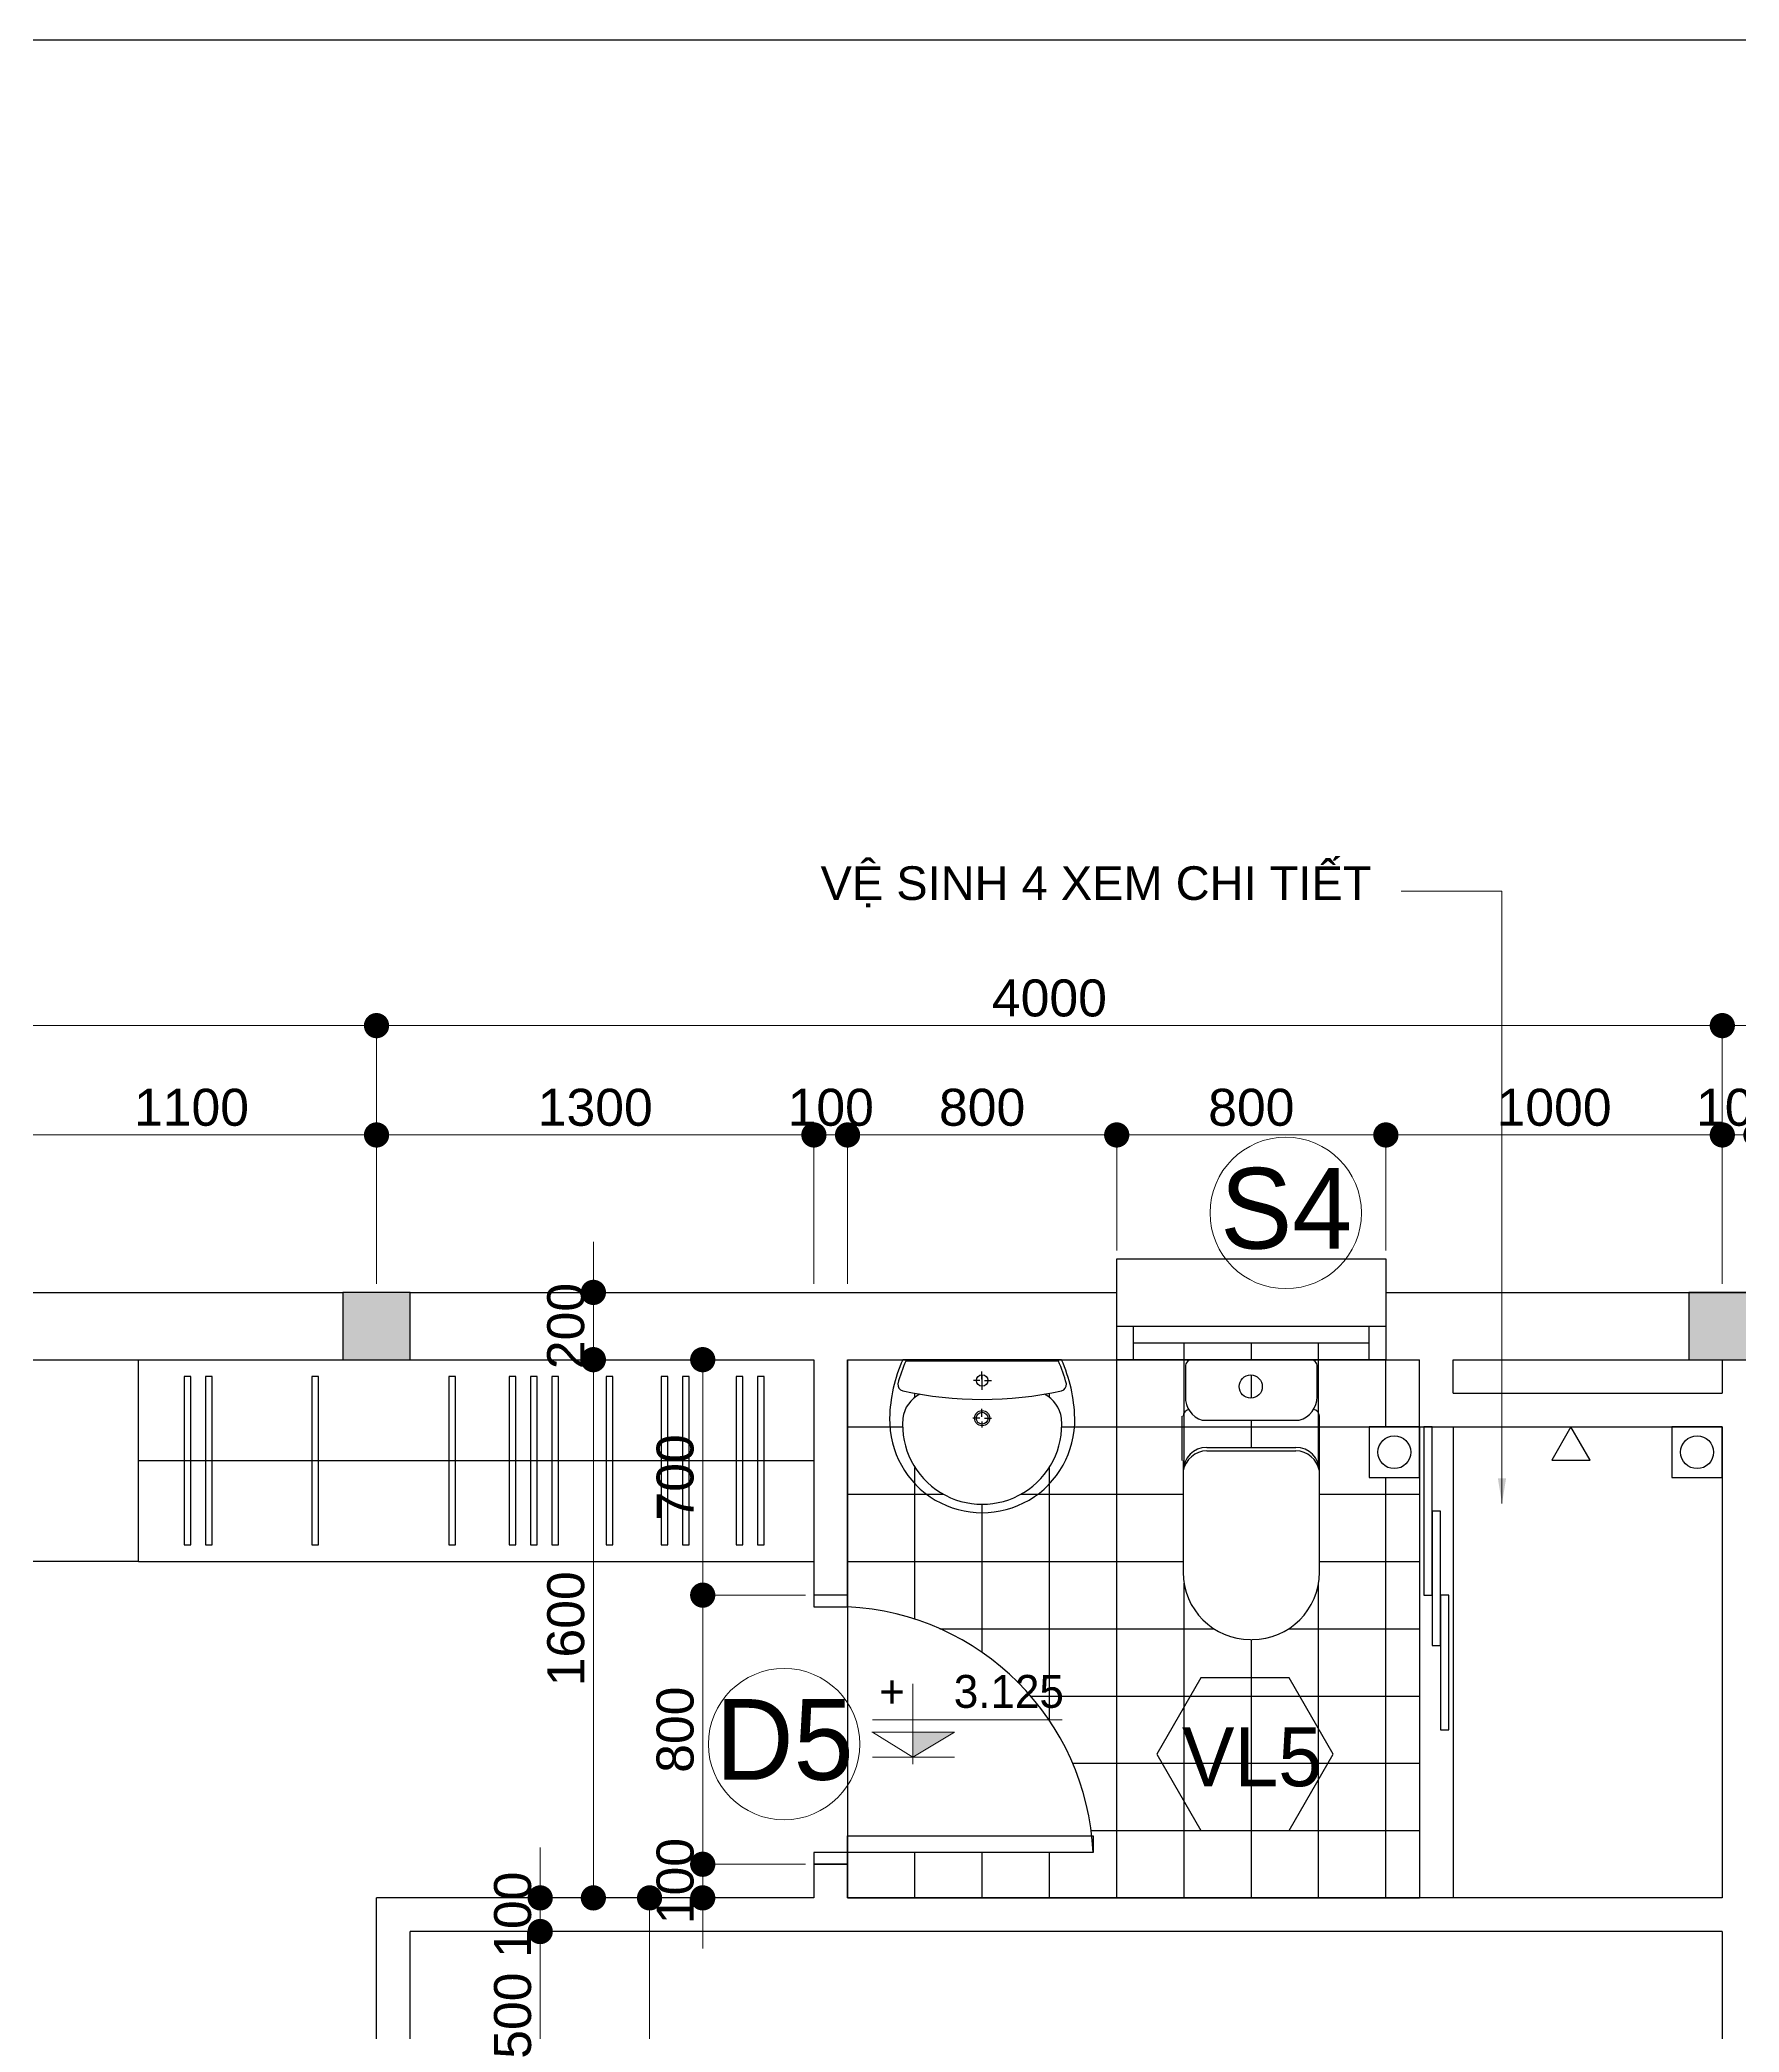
# Model space of a CAD drawing. Header units: millimetres. Extents: x -257631 to 60726, y -119421 to -4977.
# Drawn here: x -232966 to -222865, y -55350 to -43505 of the extents above; entities that cross this region are included whole.
import ezdxf
from ezdxf.enums import TextEntityAlignment as Align

# ---------------------------------------------------------------- set-up
doc = ezdxf.new("R2010")
doc.units = ezdxf.units.MM
doc.header["$LTSCALE"] = 400
doc.header["$MEASUREMENT"] = 0
doc.header["$PDMODE"] = 35
for name, color, linetype in [('DIM', 144, 'Continuous'), ('HACTH', 8, 'Continuous'), ('KHUNG', 5, 'Continuous'), ('net 2', 7, 'Continuous'), ('net 3', 144, 'Continuous'), ('NUOC', 2, 'Continuous'), ('THAY', 7, 'Continuous'), ('VTH-TRUC', 1, 'Continuous')]:
    doc.layers.add(name, color=color, linetype=linetype)
doc.layers.add('VTH- HATCH', color=8, linetype='Continuous', lineweight=9)
doc.layers.add('VTH-GHI CHU- KI HIEU', color=7, linetype='Continuous', lineweight=13)
doc.styles.add('100_dim', font='VAVOB.TTF', dxfattribs={"height": 220})
doc.styles.add('100_tieude', font='VAVOB.TTF', dxfattribs={"height": 500})
doc.styles.add('VNI-AVO', font='vhelven.ttf', dxfattribs={"height": 220})
doc.dimstyles.new('style-50', dxfattribs={"dimscale": 0, "dimtxt": 2.3, "dimasz": 150, "dimexe": 50, "dimexo": 50, "dimgap": 50, "dimtad": 1, "dimdec": 0, "dimlfac": 0.5, "dimzin": 9, "dimtxsty": 'VNI-AVO', "dimblk": 'DOT', "dimcen": 0, "dimdle": 150, "dimclrd": 146, "dimclre": 146, "dimclrt": 7, "dimadec": 0, "dimazin": 0, "dimtfac": 1, "dimtdec": 0, "dimtix": 1, "dimtmove": 2, "dimatfit": 3, "dimfxl": 0, "dimlwd": 13, "dimlwe": 13, "dimarcsym": 0})

# ---------------------------------------------------------------- blocks, each defined once
blk = doc.blocks.new('VL')
at = {"layer": 'NUOC'}
blk.add_lwpolyline([(508, -7), (246, 447), (-278, 447), (-540, -7), (-278, -461), (246, -461)], close=True, dxfattribs=at)
at = {"layer": 'VTH-TRUC', "color": 7, "style": '100_tieude'}
blk.add_attdef('VL1', text='', height=350, dxfattribs=at).set_placement((25, -22), align=Align.MIDDLE_CENTER)
blk = doc.blocks.new('_Dot')
at = {"color": 0, "linetype": 'ByBlock', "lineweight": -2}
blk.add_line((-0.5, 0), (-1, 0), dxfattribs=at)
at = {"color": 0, "linetype": 'ByBlock', "lineweight": 100, "const_width": 0.5}
blk.add_lwpolyline([(-0.25, 0, 1), (0.25, 0, 1)], format="xyb", close=True, dxfattribs=at)
blk = doc.blocks.new('CUA')
at = {"layer": 'VTH-TRUC', "color": 2, "lineweight": 20}
blk.add_circle((0, 0), 350, dxfattribs=at)
at = {"layer": 'VTH-TRUC', "color": 7, "style": '100_tieude'}
blk.add_attdef('A', text='', height=373.3, rotation=270, dxfattribs=at).set_placement((21.6, -2.1), align=Align.MIDDLE_CENTER)
blk = doc.blocks.new('VTH- COTE')
at = {"layer": 'VTH-GHI CHU- KI HIEU'}
blk.add_hatch(color=256, dxfattribs=at).paths.add_polyline_path([(0, 0), (40.7, 24.3), (0, 24.3)])
for p, q in [((0, 71.4), (0, -6.7)), ((-39.7, 24.3), (40.7, 24.3)), ((-39.3, 36.3), (145.4, 36.3)), ((-39.3, 24.3), (0, 0)), ((40.7, 24.3), (0, 0)), ((-39.3, 0), (40.7, 0))]:
    blk.add_line(p, q, dxfattribs=at)
at = {"layer": 'VTH-GHI CHU- KI HIEU', "style": '100_dim'}
blk.add_attdef('%%P0.000', text='', height=32, dxfattribs=at).set_placement((147, 64.1), align=Align.MIDDLE_RIGHT)
blk = doc.blocks.new('*D225')
at = {"layer": 'Defpoints', "color": 0}
for p in [(-1294, 87738), (-283, 87738), (17, 87338)]:
    blk.add_point(p, dxfattribs=at)
at = {"layer": 'HACTH', "color": 146, "lineweight": 13}
for p, q in [((-1294, 87888), (-1294, 88038)), ((-333, 87738), (-1344, 87738)), ((-1294, 87338), (-1294, 87738)), ((-33, 87338), (-1344, 87338)), ((-1294, 87188), (-1294, 87038))]:
    blk.add_line(p, q, dxfattribs=at)
at = {"layer": 'HACTH', "color": 146, "lineweight": 13, "xscale": 150, "yscale": 150, "zscale": 150}
for p, rotation in [((-1294, 87738), 269.9999999999899), ((-1294, 87338), 89.99999999998985)]:
    blk.add_blockref('_Dot', p, dxfattribs=dict(at, rotation=rotation))
at = {"layer": 'HACTH', "color": 7, "insert": (-1457, 87538), "char_height": 220, "attachment_point": 5, "rotation": 90, "style": 'VNI-AVO'}
blk.add_mtext('200', dxfattribs=at)
blk = doc.blocks.new('*D224')
at = {"layer": 'Defpoints', "color": 0}
for p in [(-1294, 87338), (17, 87338), (17, 84138)]:
    blk.add_point(p, dxfattribs=at)
at = {"layer": 'HACTH', "color": 146, "lineweight": 13}
for p, q in [((-33, 87338), (-1344, 87338)), ((-1294, 84288), (-1294, 87188)), ((-33, 84138), (-1344, 84138))]:
    blk.add_line(p, q, dxfattribs=at)
at = {"layer": 'HACTH', "color": 146, "lineweight": 13, "xscale": 150, "yscale": 150, "zscale": 150}
for p, rotation in [((-1294, 87338), 89.99999999998987), ((-1294, 84138), 269.9999999999899)]:
    blk.add_blockref('_Dot', p, dxfattribs=dict(at, rotation=rotation))
at = {"layer": 'HACTH', "color": 7, "insert": (-1457, 85738), "char_height": 220, "attachment_point": 5, "rotation": 90, "style": 'VNI-AVO'}
blk.add_mtext('1600', dxfattribs=at)
blk = doc.blocks.new('*D207')
at = {"layer": 'Defpoints', "color": 0}
for p in [(-2383, 84138), (-2333, 79738), (-960, 79738)]:
    blk.add_point(p, dxfattribs=at)
at = {"layer": 'HACTH', "color": 146, "lineweight": 13}
for p, q in [((-2333, 84138), (-910, 84138)), ((-960, 83988), (-960, 79888)), ((-2283, 79738), (-910, 79738))]:
    blk.add_line(p, q, dxfattribs=at)
at = {"layer": 'HACTH', "color": 146, "lineweight": 13, "xscale": 150, "yscale": 150, "zscale": 150}
for p, rotation in [((-960, 84138), 89.99999999998985), ((-960, 79738), 269.9999999999899)]:
    blk.add_blockref('_Dot', p, dxfattribs=dict(at, rotation=rotation))
at = {"layer": 'HACTH', "color": 7, "insert": (-1123, 81938), "char_height": 220, "attachment_point": 5, "rotation": 90, "style": 'VNI-AVO'}
blk.add_mtext('2200', dxfattribs=at)
blk = doc.blocks.new('*D206')
at = {"layer": 'Defpoints', "color": 0}
for p in [(-644, 87338), (17, 87338), (17, 85938)]:
    blk.add_point(p, dxfattribs=at)
at = {"layer": 'HACTH', "color": 146, "lineweight": 13}
for p, q in [((-33, 87338), (-694, 87338)), ((-644, 86088), (-644, 87188)), ((-33, 85938), (-694, 85938))]:
    blk.add_line(p, q, dxfattribs=at)
at = {"layer": 'HACTH', "color": 146, "lineweight": 13, "xscale": 150, "yscale": 150, "zscale": 150}
for p, rotation in [((-644, 87338), 89.99999999998987), ((-644, 85938), 269.9999999999899)]:
    blk.add_blockref('_Dot', p, dxfattribs=dict(at, rotation=rotation))
at = {"layer": 'HACTH', "color": 7, "insert": (-807, 86638), "char_height": 220, "attachment_point": 5, "rotation": 90, "style": 'VNI-AVO'}
blk.add_mtext('700', dxfattribs=at)
blk = doc.blocks.new('*D205')
at = {"layer": 'Defpoints', "color": 0}
for p in [(-644, 85938), (17, 85938), (17, 84338)]:
    blk.add_point(p, dxfattribs=at)
at = {"layer": 'HACTH', "color": 146, "lineweight": 13}
for p, q in [((-33, 85938), (-694, 85938)), ((-644, 84488), (-644, 85788)), ((-33, 84338), (-694, 84338))]:
    blk.add_line(p, q, dxfattribs=at)
at = {"layer": 'HACTH', "color": 146, "lineweight": 13, "xscale": 150, "yscale": 150, "zscale": 150}
for p, rotation in [((-644, 85938), 89.99999999998987), ((-644, 84338), 269.9999999999899)]:
    blk.add_blockref('_Dot', p, dxfattribs=dict(at, rotation=rotation))
at = {"layer": 'HACTH', "color": 7, "insert": (-807, 85138), "char_height": 220, "attachment_point": 5, "rotation": 90, "style": 'VNI-AVO'}
blk.add_mtext('800', dxfattribs=at)
blk = doc.blocks.new('*D204')
at = {"layer": 'Defpoints', "color": 0}
for p in [(17, 84338), (-644, 84138), (17, 84138)]:
    blk.add_point(p, dxfattribs=at)
at = {"layer": 'HACTH', "color": 146, "lineweight": 13}
for p, q in [((-644, 84488), (-644, 84638)), ((-33, 84338), (-694, 84338)), ((-644, 84338), (-644, 84138)), ((-33, 84138), (-694, 84138)), ((-644, 83988), (-644, 83838))]:
    blk.add_line(p, q, dxfattribs=at)
at = {"layer": 'HACTH', "color": 146, "lineweight": 13, "xscale": 150, "yscale": 150, "zscale": 150}
for p, rotation in [((-644, 84338), 269.9999999999899), ((-644, 84138), 89.99999999998987)]:
    blk.add_blockref('_Dot', p, dxfattribs=dict(at, rotation=rotation))
at = {"layer": 'HACTH', "color": 7, "insert": (-807, 84238), "char_height": 220, "attachment_point": 5, "rotation": 90, "style": 'VNI-AVO'}
blk.add_mtext('100', dxfattribs=at)
blk = doc.blocks.new('*D203')
at = {"layer": 'Defpoints', "color": 0}
for p in [(-2383, 84138), (-1610, 84138), (-2383, 83938)]:
    blk.add_point(p, dxfattribs=at)
at = {"layer": 'HACTH', "color": 146, "lineweight": 13}
for p, q in [((-1610, 84288), (-1610, 84438)), ((-2333, 84138), (-1560, 84138)), ((-1610, 83938), (-1610, 84138)), ((-2333, 83938), (-1560, 83938)), ((-1610, 83788), (-1610, 83638))]:
    blk.add_line(p, q, dxfattribs=at)
at = {"layer": 'HACTH', "color": 146, "lineweight": 13, "xscale": 150, "yscale": 150, "zscale": 150}
for p, rotation in [((-1610, 84138), 269.9999999999899), ((-1610, 83938), 89.99999999998985)]:
    blk.add_blockref('_Dot', p, dxfattribs=dict(at, rotation=rotation))
at = {"layer": 'HACTH', "color": 7, "insert": (-1773, 84038), "char_height": 220, "attachment_point": 5, "rotation": 90, "style": 'VNI-AVO'}
blk.add_mtext('100', dxfattribs=at)
blk = doc.blocks.new('*D202')
at = {"layer": 'Defpoints', "color": 0}
for p in [(-2383, 83938), (-1610, 83938), (-2383, 82938)]:
    blk.add_point(p, dxfattribs=at)
at = {"layer": 'HACTH', "color": 146, "lineweight": 13}
for p, q in [((-2333, 83938), (-1560, 83938)), ((-1610, 83088), (-1610, 83788)), ((-2333, 82938), (-1560, 82938))]:
    blk.add_line(p, q, dxfattribs=at)
at = {"layer": 'HACTH', "color": 146, "lineweight": 13, "xscale": 150, "yscale": 150, "zscale": 150}
for p, rotation in [((-1610, 83938), 89.99999999998987), ((-1610, 82938), 269.9999999999899)]:
    blk.add_blockref('_Dot', p, dxfattribs=dict(at, rotation=rotation))
at = {"layer": 'HACTH', "color": 7, "insert": (-1773, 83438), "char_height": 220, "attachment_point": 5, "rotation": 90, "style": 'VNI-AVO'}
blk.add_mtext('500', dxfattribs=at)
blk = doc.blocks.new('*D183')
at = {"layer": 'Defpoints', "color": 0}
for p in [(-11983, 89324), (-11983, 87938), (-2583, 87788)]:
    blk.add_point(p, dxfattribs=at)
at = {"layer": 'HACTH', "color": 146, "lineweight": 13}
for p, q in [((-11983, 87988), (-11983, 89374)), ((-2733, 89324), (-11833, 89324)), ((-2583, 87838), (-2583, 89374))]:
    blk.add_line(p, q, dxfattribs=at)
at = {"layer": 'HACTH', "color": 146, "lineweight": 13, "xscale": 150, "yscale": 150, "zscale": 150}
for p, rotation in [((-11983, 89324), 179.9999999999899), ((-2583, 89324), 359.9999999999899)]:
    blk.add_blockref('_Dot', p, dxfattribs=dict(at, rotation=rotation))
at = {"layer": 'HACTH', "color": 7, "insert": (-7283, 89487), "char_height": 220, "attachment_point": 5, "style": 'VNI-AVO'}
blk.add_mtext('4700', dxfattribs=at)
blk = doc.blocks.new('*D182')
at = {"layer": 'Defpoints', "color": 0}
for p in [(-2583, 89324), (-2583, 87788), (5417, 87788)]:
    blk.add_point(p, dxfattribs=at)
at = {"layer": 'HACTH', "color": 146, "lineweight": 13}
for p, q in [((-2583, 87838), (-2583, 89374)), ((5267, 89324), (-2433, 89324)), ((5417, 87838), (5417, 89374))]:
    blk.add_line(p, q, dxfattribs=at)
at = {"layer": 'HACTH', "color": 146, "lineweight": 13, "xscale": 150, "yscale": 150, "zscale": 150}
for p, rotation in [((-2583, 89324), 179.9999999999899), ((5417, 89324), 359.9999999999899)]:
    blk.add_blockref('_Dot', p, dxfattribs=dict(at, rotation=rotation))
at = {"layer": 'HACTH', "color": 7, "insert": (1417, 89487), "char_height": 220, "attachment_point": 5, "style": 'VNI-AVO'}
blk.add_mtext('4000', dxfattribs=at)
blk = doc.blocks.new('*D181')
at = {"layer": 'Defpoints', "color": 0}
for p in [(5417, 89324), (5417, 87788), (16617, 87738)]:
    blk.add_point(p, dxfattribs=at)
at = {"layer": 'HACTH', "color": 146, "lineweight": 13}
for p, q in [((5417, 87838), (5417, 89374)), ((16467, 89324), (5567, 89324)), ((16617, 87788), (16617, 89374))]:
    blk.add_line(p, q, dxfattribs=at)
at = {"layer": 'HACTH', "color": 146, "lineweight": 13, "xscale": 150, "yscale": 150, "zscale": 150}
for p, rotation in [((5417, 89324), 179.9999999999899), ((16617, 89324), 359.9999999999899)]:
    blk.add_blockref('_Dot', p, dxfattribs=dict(at, rotation=rotation))
at = {"layer": 'HACTH', "color": 7, "insert": (11017, 89487), "char_height": 220, "attachment_point": 5, "style": 'VNI-AVO'}
blk.add_mtext('5600', dxfattribs=at)
blk = doc.blocks.new('*D174')
at = {"layer": 'Defpoints', "color": 0}
for p in [(5617, 88674), (5417, 87738), (5617, 87738)]:
    blk.add_point(p, dxfattribs=at)
at = {"layer": 'HACTH', "color": 146, "lineweight": 13}
for p, q in [((5417, 87788), (5417, 88724)), ((5617, 87788), (5617, 88724)), ((5267, 88674), (5117, 88674)), ((5417, 88674), (5617, 88674)), ((5767, 88674), (5917, 88674))]:
    blk.add_line(p, q, dxfattribs=at)
at = {"layer": 'HACTH', "color": 146, "lineweight": 13, "xscale": 150, "yscale": 150, "zscale": 150}
for p, rotation in [((5417, 88674), 359.9999999999899), ((5617, 88674), 179.9999999999899)]:
    blk.add_blockref('_Dot', p, dxfattribs=dict(at, rotation=rotation))
at = {"layer": 'HACTH', "color": 7, "insert": (5517, 88837), "char_height": 220, "attachment_point": 5, "style": 'VNI-AVO'}
blk.add_mtext('100', dxfattribs=at)
blk = doc.blocks.new('*D173')
at = {"layer": 'Defpoints', "color": 0}
for p in [(5417, 88674), (3417, 87938), (5417, 87738)]:
    blk.add_point(p, dxfattribs=at)
at = {"layer": 'HACTH', "color": 146, "lineweight": 13}
for p, q in [((3417, 87988), (3417, 88724)), ((5417, 87788), (5417, 88724)), ((3567, 88674), (5267, 88674))]:
    blk.add_line(p, q, dxfattribs=at)
at = {"layer": 'HACTH', "color": 146, "lineweight": 13, "xscale": 150, "yscale": 150, "zscale": 150}
for p, rotation in [((3417, 88674), 179.9999999999899), ((5417, 88674), 359.9999999999899)]:
    blk.add_blockref('_Dot', p, dxfattribs=dict(at, rotation=rotation))
at = {"layer": 'HACTH', "color": 7, "insert": (4417, 88837), "char_height": 220, "attachment_point": 5, "style": 'VNI-AVO'}
blk.add_mtext('1000', dxfattribs=at)
blk = doc.blocks.new('*D172')
at = {"layer": 'Defpoints', "color": 0}
for p in [(3417, 88674), (1817, 87938), (3417, 87938)]:
    blk.add_point(p, dxfattribs=at)
at = {"layer": 'HACTH', "color": 146, "lineweight": 13}
for p, q in [((1817, 87988), (1817, 88724)), ((3417, 87988), (3417, 88724)), ((1967, 88674), (3267, 88674))]:
    blk.add_line(p, q, dxfattribs=at)
at = {"layer": 'HACTH', "color": 146, "lineweight": 13, "xscale": 150, "yscale": 150, "zscale": 150}
for p, rotation in [((1817, 88674), 179.9999999999899), ((3417, 88674), 359.9999999999899)]:
    blk.add_blockref('_Dot', p, dxfattribs=dict(at, rotation=rotation))
at = {"layer": 'HACTH', "color": 7, "insert": (2617, 88837), "char_height": 220, "attachment_point": 5, "style": 'VNI-AVO'}
blk.add_mtext('800', dxfattribs=at)
blk = doc.blocks.new('*D171')
at = {"layer": 'Defpoints', "color": 0}
for p in [(1817, 88674), (1817, 87938), (217, 87738)]:
    blk.add_point(p, dxfattribs=at)
at = {"layer": 'HACTH', "color": 146, "lineweight": 13}
for p, q in [((217, 87788), (217, 88724)), ((1817, 87988), (1817, 88724)), ((367, 88674), (1667, 88674))]:
    blk.add_line(p, q, dxfattribs=at)
at = {"layer": 'HACTH', "color": 146, "lineweight": 13, "xscale": 150, "yscale": 150, "zscale": 150}
for p, rotation in [((217, 88674), 179.9999999999899), ((1817, 88674), 359.9999999999899)]:
    blk.add_blockref('_Dot', p, dxfattribs=dict(at, rotation=rotation))
at = {"layer": 'HACTH', "color": 7, "insert": (1017, 88837), "char_height": 220, "attachment_point": 5, "style": 'VNI-AVO'}
blk.add_mtext('800', dxfattribs=at)
blk = doc.blocks.new('*D170')
at = {"layer": 'Defpoints', "color": 0}
for p in [(217, 88674), (17, 87738), (217, 87738)]:
    blk.add_point(p, dxfattribs=at)
at = {"layer": 'HACTH', "color": 146, "lineweight": 13}
for p, q in [((17, 87788), (17, 88724)), ((217, 87788), (217, 88724)), ((-133, 88674), (-283, 88674)), ((17, 88674), (217, 88674)), ((367, 88674), (517, 88674))]:
    blk.add_line(p, q, dxfattribs=at)
at = {"layer": 'HACTH', "color": 146, "lineweight": 13, "xscale": 150, "yscale": 150, "zscale": 150}
for p, rotation in [((17, 88674), 359.9999999999899), ((217, 88674), 179.9999999999899)]:
    blk.add_blockref('_Dot', p, dxfattribs=dict(at, rotation=rotation))
at = {"layer": 'HACTH', "color": 7, "insert": (117, 88837), "char_height": 220, "attachment_point": 5, "style": 'VNI-AVO'}
blk.add_mtext('100', dxfattribs=at)
blk = doc.blocks.new('*D169')
at = {"layer": 'Defpoints', "color": 0}
for p in [(17, 88674), (-2583, 87738), (17, 87738)]:
    blk.add_point(p, dxfattribs=at)
at = {"layer": 'HACTH', "color": 146, "lineweight": 13}
for p, q in [((-2583, 87788), (-2583, 88724)), ((17, 87788), (17, 88724)), ((-2433, 88674), (-133, 88674))]:
    blk.add_line(p, q, dxfattribs=at)
at = {"layer": 'HACTH', "color": 146, "lineweight": 13, "xscale": 150, "yscale": 150, "zscale": 150}
for p, rotation in [((-2583, 88674), 179.9999999999899), ((17, 88674), 359.9999999999899)]:
    blk.add_blockref('_Dot', p, dxfattribs=dict(at, rotation=rotation))
at = {"layer": 'HACTH', "color": 7, "insert": (-1283, 88837), "char_height": 220, "attachment_point": 5, "style": 'VNI-AVO'}
blk.add_mtext('1300', dxfattribs=at)
blk = doc.blocks.new('*D168')
at = {"layer": 'Defpoints', "color": 0}
for p in [(-2583, 88674), (-4783, 87938), (-2583, 87738)]:
    blk.add_point(p, dxfattribs=at)
at = {"layer": 'HACTH', "color": 146, "lineweight": 13}
for p, q in [((-4783, 87988), (-4783, 88724)), ((-2583, 87788), (-2583, 88724)), ((-4633, 88674), (-2733, 88674))]:
    blk.add_line(p, q, dxfattribs=at)
at = {"layer": 'HACTH', "color": 146, "lineweight": 13, "xscale": 150, "yscale": 150, "zscale": 150}
for p, rotation in [((-4783, 88674), 179.9999999999899), ((-2583, 88674), 359.9999999999899)]:
    blk.add_blockref('_Dot', p, dxfattribs=dict(at, rotation=rotation))
at = {"layer": 'HACTH', "color": 7, "insert": (-3683, 88837), "char_height": 220, "attachment_point": 5, "style": 'VNI-AVO'}
blk.add_mtext('1100', dxfattribs=at)

msp = doc.modelspace()

# ---------------------------------------------------------------- hatches: boundary and pattern name
at = {"layer": 'HACTH'}
h = msp.add_hatch(dxfattribs=at)
h.set_pattern_fill('_USER', color=256, scale=400, style=0, double=1, pattern_type=0)
h.set_pattern_definition([(9e-11, (-228164.74, -54551.7), (-6e-10, 400), []), (90, (-228164.74, -54551.7), (-400, -6e-10), [])])
h.paths.add_polyline_path([(-224764.7, -52051.7), (-225064.7, -52051.7), (-225064.7, -51751.7), (-224764.7, -51751.7), (-224764.7, -51351.7), (-224964.7, -51351.7), (-224964.7, -51151.7), (-225064.7, -51151.7), (-225064.7, -51251.7), (-226464.7, -51251.7), (-226464.7, -51151.7), (-226564.7, -51151.7), (-226564.7, -51351.7), (-228164.7, -51351.7), (-228164.7, -52751.7), (-228164.7, -52821.7, -0.3680494), (-226712.8, -54181.7), (-226704.7, -54181.7), (-226704.7, -54281.7), (-228164.7, -54281.7), (-228164.7, -54351.7), (-228164.7, -54551.7), (-224764.7, -54551.7)])
h.paths.add_polyline_path([(-226056.7, -51711.5), (-225479.7, -51711.5, 0.1860865), (-225395.1, -51648.1), (-225395.1, -51648.1), (-225395.1, -51648.1, 0.1380151), (-225372.7, -51571.7), (-225372.7, -51391.7, 0.4142136), (-225412.7, -51351.7), (-226116.7, -51351.7, 0.4142136), (-226156.7, -51391.7), (-226156.7, -51571.7, 0.3406996)], flags=16)
h.paths.add_polyline_path([(-226169.7, -52615.7), (-226169.7, -52013.3, -0.4142136), (-226029.7, -51873.3), (-225499.7, -51873.3, -0.4142136), (-225359.7, -52013.3), (-225359.7, -52615.7, -0.4178796), (-225764.7, -53015.7, -0.4178796)], flags=16)
h.paths.add_polyline_path([(-226022.2, -51893.3, 0.0129144), (-226029.7, -51893.3)], flags=0)
h.paths.add_polyline_path([(-227836.4, -51697.5, -0.2473804), (-227734.5, -51556.9, -0.0111682), (-227832.6, -51538.2, -0.3955538), (-227866, -51495.1, -0.0400378), (-227818.5, -51359.8), (-226911, -51359.8, -0.0400378), (-226863.5, -51495.1, -0.3955538), (-226896.9, -51538.2, -0.0111682), (-226995, -51556.9, -0.2473804), (-226893, -51697.5, -1.0897606)], flags=16)
h.paths.add_polyline_path([(-225837.3, -51511.7, -1), (-225699.2, -51511.7, -1)], flags=0)
h.paths.add_polyline_path([(-227409.7, -51699.7, -1), (-227319.7, -51699.7, -1)], flags=0)
h.paths.add_polyline_path([(-227399.7, -51699.7, -1), (-227329.7, -51699.7, -1)], flags=0)
h.paths.add_polyline_path([(-227398.7, -51475.7, -1), (-227330.7, -51475.7, -1)], flags=0)
h.paths.add_polyline_path([(-228072.3, -53477.5), (-226827.6, -53477.5), (-226827.6, -53171.4), (-228072.3, -53171.4)], flags=25)
at = {"layer": 'KHUNG'}
h = msp.add_hatch(color=256, dxfattribs=at)
h.paths.add_polyline_path([(-239964.7, -50951.7), (-240364.7, -50951.7), (-240364.7, -51351.7), (-239964.7, -51351.7)])
h.paths.add_polyline_path([(-239964.7, -58751.7), (-240364.7, -58751.7), (-240364.7, -59151.7), (-239964.7, -59151.7)])
h.paths.add_polyline_path([(-243364.7, -58751.7), (-243764.7, -58751.7), (-243764.7, -59151.7), (-243364.7, -59151.7)])
h.paths.add_polyline_path([(-243364.7, -65551.7), (-243764.7, -65551.7), (-243764.7, -65951.7), (-243364.7, -65951.7)])
h.paths.add_polyline_path([(-239964.7, -65551.7), (-240364.7, -65551.7), (-240364.7, -65951.7), (-239964.7, -65951.7)])
h.paths.add_polyline_path([(-230764.7, -65551.7), (-231164.7, -65551.7), (-231164.7, -65951.7), (-230764.7, -65951.7)])
h.paths.add_polyline_path([(-230764.7, -58751.2), (-231164.7, -58751.2), (-231164.7, -59151.2), (-230764.7, -59151.2)])
h.paths.add_polyline_path([(-230764.7, -50951.7), (-231164.7, -50951.7), (-231164.7, -51351.7), (-230764.7, -51351.7)])
h.paths.add_polyline_path([(-222764.7, -50951.7), (-223164.7, -50951.7), (-223164.7, -51351.7), (-222964.7, -51351.7), (-222764.7, -51351.7)])
h.paths.add_polyline_path([(-222764.7, -58751.2), (-223164.7, -58751.2), (-223164.7, -59151.2), (-222764.7, -59151.2)])
h.paths.add_polyline_path([(-222764.7, -65551.7), (-223164.7, -65551.7), (-223164.7, -65951.7), (-222764.7, -65951.7)])
h.paths.add_polyline_path([(-211764.7, -65551.2), (-212164.7, -65551.2), (-212164.7, -65551.7), (-212164.7, -65951.2), (-211764.7, -65951.2)])
h.paths.add_polyline_path([(-211764.7, -58751.2), (-212164.7, -58751.2), (-212164.7, -59151.2), (-211764.7, -59151.2)])
h.paths.add_polyline_path([(-211764.7, -50951.7), (-212164.7, -50951.7), (-212164.7, -51351.7), (-211764.7, -51351.7)])

# ---------------------------------------------------------------- linework, layer by layer
msp.add_lwpolyline([(-254468.7, -43504.7), (-203463.2, -43504.7), (-203463.2, -75910.6)], dxfattribs=at)
for points in [[(-254468.7, -43504.7), (-203463.2, -43504.7), (-203463.2, -75910.6), (-254468.7, -75910.6)], [(-231164.7, -51351.7), (-230764.7, -51351.7), (-230764.7, -50951.7), (-231164.7, -50951.7)], [(-223164.7, -51351.7), (-222764.7, -51351.7), (-222764.7, -50951.7), (-223164.7, -50951.7)]]:
    msp.add_lwpolyline(points, close=True, dxfattribs=at)
at = {"layer": 'net 2'}
for p, q in [((-233164.7, -50951.7), (-231164.7, -50951.7)), ((-230764.7, -50951.7), (-226564.7, -50951.7)), ((-226564.7, -51351.7), (-226564.7, -50951.7)), ((-224964.7, -50951.7), (-224964.7, -51351.7)), ((-224964.7, -50951.7), (-222764.7, -50951.7)), ((-233164.7, -51351.7), (-231164.7, -51351.7)), ((-230764.7, -51351.7), (-228364.7, -51351.7)), ((-228364.7, -51351.7), (-228364.7, -52751.7)), ((-228164.7, -51351.7), (-228164.7, -52751.7)), ((-228164.7, -51351.7), (-226564.7, -51351.7)), ((-224964.7, -51351.7), (-224764.7, -51351.7)), ((-224764.7, -51751.7), (-224764.7, -51351.7)), ((-224564.7, -51551.7), (-224564.7, -51351.7)), ((-224564.7, -51351.7), (-222964.7, -51351.7)), ((-222964.7, -51351.7), (-222964.7, -51551.7)), ((-224564.7, -51551.7), (-222964.7, -51551.7)), ((-224764.7, -51751.7), (-222964.7, -51751.7)), ((-222964.7, -51751.7), (-222964.7, -54551.7)), ((-228164.7, -52751.7), (-228364.7, -52751.7)), ((-228164.7, -54351.7), (-228364.7, -54351.7)), ((-228364.7, -54351.7), (-228364.7, -54551.7)), ((-228164.7, -54351.7), (-228164.7, -54551.7)), ((-228364.7, -54551.7), (-230964.7, -54551.7)), ((-230964.7, -55751.7), (-230964.7, -54551.7)), ((-222964.7, -54551.7), (-228164.7, -54551.7)), ((-222964.7, -54751.7), (-230764.7, -54751.7)), ((-230764.7, -55751.7), (-230764.7, -54751.7)), ((-222964.7, -54751.7), (-222964.7, -55751.7))]:
    msp.add_line(p, q, dxfattribs=at)
at = {"layer": 'net 3'}
for p, q in [((-226564.7, -51151.7), (-224964.7, -51151.7)), ((-226464.7, -51351.7), (-226464.7, -51151.7)), ((-225064.7, -51351.7), (-225064.7, -51151.7)), ((-226464.7, -51251.7), (-225064.7, -51251.7)), ((-232379, -52551.7), (-232379, -51351.7)), ((-226892.7, -51351.7), (-227836.7, -51351.7)), ((-226911, -51359.8), (-227818.5, -51359.8)), ((-226564.7, -51351.7), (-224964.7, -51351.7)), ((-227378.5, -51475.7), (-227417, -51475.7)), ((-227378.5, -51475.7), (-227417, -51475.7)), ((-227365.9, -51461.2), (-227365.9, -51421)), ((-227365.9, -51468.2), (-227365.9, -51428.1)), ((-227365.9, -51488.7), (-227365.9, -51524.8)), ((-227365.9, -51495.7), (-227365.9, -51531.9)), ((-227351, -51475.7), (-227308.4, -51475.7)), ((-227351, -51475.7), (-227308.4, -51475.7)), ((-227378.5, -51699.7), (-227419.7, -51699.7)), ((-227365.9, -51692.2), (-227365.9, -51644.7)), ((-227365.9, -51719.7), (-227365.9, -51754.7)), ((-227351, -51699.7), (-227309.7, -51699.7)), ((-226176.7, -51951.7), (-226176.7, -51687.8)), ((-225359.7, -51951.7), (-225359.7, -51687.8)), ((-224764.7, -51751.7), (-224764.7, -54551.7)), ((-224564.7, -51751.7), (-224564.7, -54551.7)), ((-226029.7, -51873.3), (-225499.7, -51873.3)), ((-232379, -51951.7), (-228364.7, -51951.7)), ((-226169.7, -51951.7), (-226169.7, -52615.7)), ((-226029.7, -51893.3), (-225499.7, -51893.3)), ((-225359.7, -52615.7), (-225359.7, -51951.7)), ((-232379, -52551.7), (-239964.7, -52551.7)), ((-232379, -52551.7), (-228364.7, -52551.7)), ((-228164.7, -52751.7), (-228164.7, -54351.7))]:
    msp.add_line(p, q, dxfattribs=at)
msp.add_lwpolyline([(-226564.7, -50951.7), (-226564.7, -50751.7), (-224964.7, -50751.7), (-224964.7, -50751.7), (-224964.7, -50951.7)], dxfattribs=at)
msp.add_lwpolyline([(-225372.7, -51571.7), (-225372.7, -51391.7, 0.4142136), (-225412.7, -51351.7), (-226116.7, -51351.7, 0.4142136), (-226156.7, -51391.7), (-226156.7, -51571.7, 0.3406996), (-226056.7, -51711.5), (-225479.7, -51711.5, 0.3326448)], format="xyb", close=True, dxfattribs=at)
for points in [[(-232108.1, -51451.7), (-232108.1, -52451.7), (-232068.1, -52451.7), (-232068.1, -51451.7)], [(-231982, -51451.7), (-231982, -52451.7), (-231942, -52451.7), (-231942, -51451.7)], [(-231349.9, -51451.7), (-231349.9, -52451.7), (-231309.9, -52451.7), (-231309.9, -51451.7)], [(-230534.7, -51451.7), (-230534.7, -52451.7), (-230494.7, -52451.7), (-230494.7, -51451.7)], [(-230175.8, -51451.7), (-230175.8, -52451.7), (-230135.8, -52451.7), (-230135.8, -51451.7)], [(-230049.7, -51451.7), (-230049.7, -52451.7), (-230009.7, -52451.7), (-230009.7, -51451.7)], [(-229923.6, -51451.7), (-229923.6, -52451.7), (-229883.6, -52451.7), (-229883.6, -51451.7)], [(-229599.3, -51451.7), (-229599.3, -52451.7), (-229559.3, -52451.7), (-229559.3, -51451.7)], [(-229273, -51451.7), (-229273, -52451.7), (-229233, -52451.7), (-229233, -51451.7)], [(-229146.9, -51451.7), (-229146.9, -52451.7), (-229106.9, -52451.7), (-229106.9, -51451.7)], [(-228827.1, -51451.7), (-228827.1, -52451.7), (-228787.1, -52451.7), (-228787.1, -51451.7)], [(-228701, -51451.7), (-228701, -52451.7), (-228661, -52451.7), (-228661, -51451.7)], [(-225064.7, -52051.7), (-224764.7, -52051.7), (-224764.7, -51751.7), (-225064.7, -51751.7)], [(-224739.7, -51751.7), (-224739.7, -52751.7), (-224689.7, -52751.7), (-224689.7, -51751.7)], [(-223864.7, -51751.7), (-223978.4, -51948.5), (-223751.1, -51948.5)], [(-223264.7, -52051.7), (-222964.7, -52051.7), (-222964.7, -51751.7), (-223264.7, -51751.7)], [(-224689.7, -52251.7), (-224689.7, -53051.7), (-224639.7, -53051.7), (-224639.7, -52251.7)], [(-228364.7, -52821.7), (-228164.7, -52821.7), (-228164.7, -52751.7), (-228364.7, -52751.7)], [(-224639.7, -52751.7), (-224639.7, -53551.7), (-224589.7, -53551.7), (-224589.7, -52751.7)], [(-226704.7, -54181.7), (-226704.7, -54281.7), (-228164.7, -54281.7), (-228164.7, -54181.7)], [(-228364.7, -54351.7), (-228164.7, -54351.7), (-228164.7, -54281.7), (-228364.7, -54281.7)]]:
    msp.add_lwpolyline(points, close=True, dxfattribs=at)
for centre, radius in [((-227364.7, -51475.7), 34), ((-225768.2, -51511.7), 69), ((-227364.7, -51699.7), 45), ((-227364.7, -51699.7), 35), ((-224914.7, -51901.7), 97.7), ((-223114.7, -51901.7), 97.7)]:
    msp.add_circle(centre, radius, dxfattribs=at)
for centre, radius, start, end in [((-226998.9, -51723.7), 916.7, 156.05811, 178.49881), ((-226998.9, -51723.7), 896.7, 156.05811, 165.22921), ((-227730.6, -51723.7), 896.7, 14.77079, 23.94189), ((-227730.6, -51723.7), 916.7, 1.50119, 23.94189), ((-227826.3, -51498.8), 39.8, 174.56581, 254.84205), ((-226903.2, -51498.8), 39.8, 285.15795, 5.43419), ((-227364.7, -49351.8), 2235.9, 257.81298, 282.18702), ((-227652.1, -51723.9), 186.2, 116.27751, 172.53169), ((-227077.4, -51723.9), 186.2, 7.46831, 63.72249), ((-227364.5, -51711.3), 550.4, 178.79258, 1.20895), ((-227364.7, -51738.1), 473.4, 175.5492, 4.4508), ((-226129.7, -51687.8), 40, 100.69679, 180), ((-225399.7, -51687.8), 40, 0, 83.38999), ((-226029.7, -52013.3), 140, 90, 180), ((-225499.7, -52013.3), 140, 0, 90), ((-226026, -52039.3), 146.1, 91.4798, 169.72279), ((-225503.5, -52039.3), 146.1, 10.27721, 88.5202), ((-225769.7, -52615.7), 400, 180, 270), ((-225759.7, -52615.7), 400, 270, 0), ((-228237.4, -54354.3), 1534.4, 2.71439, 87.28561)]:
    msp.add_arc(centre, radius, start, end, dxfattribs=at)

# ---------------------------------------------------------------- block references
at = {"layer": 'DIM', "linetype": 'Continuous'}
msp.add_blockref('VL', (-225785.8, -53690.8), dxfattribs=at).add_auto_attribs({'VL1': 'VL5'})
at = {"layer": 'VTH- HATCH', "xscale": 1.285714285710128, "yscale": 1.285714285710128, "zscale": 1.285714285714286, "rotation": 90}
for p, values in [((-225559.9, -50479.2), {'A': 'S4'}), ((-228541.7, -53637.2), {'A': 'D5'})]:
    msp.add_blockref('CUA', p, dxfattribs=at).add_auto_attribs(values)
at = {"layer": 'VTH-GHI CHU- KI HIEU', "xscale": 6.111111111007631, "yscale": 6.111111111007631, "zscale": 6.111111110977719}
msp.add_blockref('VTH- COTE', (-227777.2, -53715.6), dxfattribs=at).add_auto_attribs({'%%P0.000': '+    3.125'})

# ---------------------------------------------------------------- texts
at = {"layer": 'THAY', "ltscale": 5, "insert": (-228325.5, -48418.3), "char_height": 200, "attachment_point": 1, "style": 'VNI-AVO'}
msp.add_mtext('VEÄ SINH 4 XEM CHI TIEÁT', dxfattribs=at)

# ---------------------------------------------------------------- dimensions: what is measured, and where the dimension line sits
at = {"layer": 'HACTH'}
for base, p1, p2, picture, middle in [((-240364.7, -49365.9), (-230964.7, -50901.7), (-240364.7, -50751.7), '*D183', (-235664.7, -49202.9)), ((-230964.7, -49365.9), (-222964.7, -50901.7), (-230964.7, -50901.7), '*D182', (-226964.7, -49202.9)), ((-222964.7, -49365.9), (-211764.7, -50951.7), (-222964.7, -50901.7), '*D181', (-217364.7, -49202.9)), ((-230964.7, -50015.9), (-233164.7, -50751.7), (-230964.7, -50951.7), '*D168', (-232064.7, -49852.9)), ((-228364.7, -50015.9), (-230964.7, -50951.7), (-228364.7, -50951.7), '*D169', (-229664.7, -49852.9)), ((-228164.7, -50015.9), (-228364.7, -50951.7), (-228164.7, -50951.7), '*D170', (-228264.7, -49852.9)), ((-226564.7, -50015.9), (-228164.7, -50951.7), (-226564.7, -50751.7), '*D171', (-227364.7, -49852.9)), ((-224964.7, -50015.9), (-226564.7, -50751.7), (-224964.7, -50751.7), '*D172', (-225764.7, -49852.9)), ((-222964.7, -50015.9), (-224964.7, -50751.7), (-222964.7, -50951.7), '*D173', (-223964.7, -49852.9)), ((-222764.7, -50015.9), (-222964.7, -50951.7), (-222764.7, -50951.7), '*D174', (-222864.7, -49852.9))]:
    dim = msp.add_linear_dim(base=base, p1=p1, p2=p2, dimstyle='style-50', override={"dimscale": 1}, dxfattribs=at)
    dim.commit()
    dim.dimension.update_dxf_attribs({"geometry": picture, "text_midpoint": middle, "insert": (-228381.8, -138689.6)})
for base, p1, p2, picture, middle in [((-229675.4, -50951.7), (-228364.7, -51351.7), (-228664.7, -50951.7), '*D225', (-229838.5, -51151.7)), ((-229675.4, -51351.7), (-228364.7, -54551.7), (-228364.7, -51351.7), '*D224', (-229838.5, -52951.7)), ((-229025.4, -51351.7), (-228364.7, -52751.7), (-228364.7, -51351.7), '*D206', (-229188.5, -52051.7)), ((-229025.4, -52751.7), (-228364.7, -54351.7), (-228364.7, -52751.7), '*D205', (-229188.5, -53551.7)), ((-229025.4, -54551.7), (-228364.7, -54351.7), (-228364.7, -54551.7), '*D204', (-229188.5, -54451.7)), ((-229992.2, -54551.7), (-230764.7, -54751.7), (-230764.7, -54551.7), '*D203', (-230155.3, -54651.7)), ((-229342.2, -58951.2), (-230764.7, -54551.7), (-230714.7, -58951.2), '*D207', (-229505.3, -56751.5)), ((-229992.2, -54751.7), (-230764.7, -55751.7), (-230764.7, -54751.7), '*D202', (-230155.3, -55251.7))]:
    dim = msp.add_linear_dim(base=base, p1=p1, p2=p2, angle=90, dimstyle='style-50', override={"dimscale": 1}, dxfattribs=at)
    dim.commit()
    dim.dimension.update_dxf_attribs({"geometry": picture, "text_midpoint": middle, "insert": (-228381.8, -138689.6)})

# ---------------------------------------------------------------- leaders
msp.add_leader([(-224274.5, -52206.3), (-224274.5, -48565.9), (-224874.5, -48565.9)], dimstyle='style-50', override={"dimscale": 1, "dimtad": 0}, dxfattribs=at)

doc.saveas('drawing.dxf')
